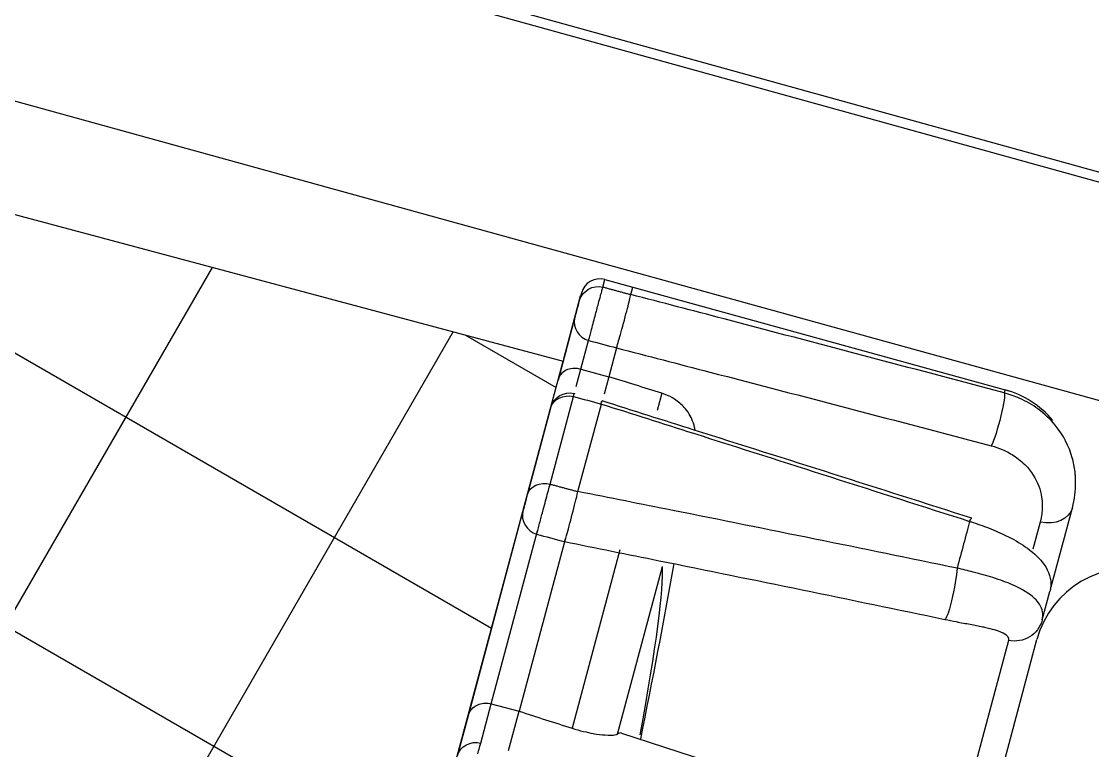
# Model space of a CAD drawing. Extents: x 41752 to 42172, y 12942 to 13239.
# Drawn here: x 42075.71 to 42086.83, y 13114.12 to 13121.69 of the extents above; entities that cross this region are included whole.
import ezdxf

# ---------------------------------------------------------------- set-up
doc = ezdxf.new("R2010")
doc.units = 0
doc.header["$LTSCALE"] = 7
doc.header["$MEASUREMENT"] = 0
for name, color, linetype in [('53', 7, 'CONTINUOUS'), ('63', 7, 'CONTINUOUS'), ('DIM', 2, 'CONTINUOUS')]:
    doc.layers.add(name, color=color, linetype=linetype)

msp = doc.modelspace()

# ---------------------------------------------------------------- linework, layer by layer
at = {"layer": '53', "color": 7, "linetype": 'Continuous'}
for p, q in [((42091.36, 13118.881), (42066.657, 13125.731)), ((42091.048, 13118.863), (42066.597, 13125.644)), ((42088.842, 13117.211), (42065.835, 13123.561)), ((42085.091, 13110.938), (42086.251, 13115.268))]:
    msp.add_line(p, q, dxfattribs=at)
msp.add_arc((42087.217, 13115.009), 1, 75.5, 165, dxfattribs=at)
at = {"layer": '63', "color": 7, "linetype": 'Continuous'}
for p, q in [((42067.808, 13121.78), (42081.331, 13118.157)), ((42081.765, 13119.006), (42082.055, 13118.928)), ((42082.034, 13118.85), (42082.055, 13118.928)), ((42082.055, 13118.928), (42085.958, 13117.851)), ((42081.338, 13118.182), (42081.513, 13118.837)), ((42081.521, 13118.864), (42081.5, 13118.788)), ((42081.451, 13118.603), (42081.279, 13117.962)), ((42081.886, 13118.296), (42081.806, 13117.997)), ((42076.155, 13098.838), (42081.331, 13118.157)), ((42081.516, 13118.074), (42081.806, 13117.997)), ((42081.806, 13117.997), (42081.757, 13117.816)), ((42081.201, 13117.672), (42080.962, 13116.779)), ((42081.113, 13117.344), (42081.204, 13117.682)), ((42081.486, 13116.804), (42081.73, 13117.713)), ((42080.915, 13116.603), (42080.345, 13114.475)), ((42080.926, 13116.644), (42080.915, 13116.603)), ((42086.397, 13115.814), (42086.618, 13116.636)), ((42081.357, 13116.321), (42080.875, 13114.524)), ((42081.896, 13114.286), (42082.362, 13116.026)), ((42086.305, 13115.472), (42086.385, 13115.767)), ((42080.585, 13114.601), (42080.875, 13114.524)), ((42080.345, 13114.475), (42080.235, 13114.067)), ((42080.766, 13114.116), (42080.875, 13114.524)), ((42081.939, 13114.297), (42085.395, 13113.174))]:
    msp.add_line(p, q, dxfattribs=at)
at = {"layer": '63', "color": 3, "linetype": 'Continuous'}
for p, q in [((42081.745, 13118.928), (42081.765, 13119.006)), ((42081.516, 13118.074), (42081.596, 13118.374)), ((42081.468, 13117.896), (42081.516, 13118.074)), ((42081.196, 13116.882), (42081.44, 13117.791)), ((42082.356, 13117.825), (42082.308, 13117.646)), ((42085.918, 13117.862), (42085.91, 13117.829)), ((42086.283, 13116.488), (42086.208, 13116.207)), ((42080.585, 13114.601), (42081.067, 13116.398)), ((42081.92, 13116.199), (42081.424, 13114.348)), ((42085.954, 13115.26), (42085.499, 13113.56)), ((42080.476, 13114.193), (42080.585, 13114.601))]:
    msp.add_line(p, q, dxfattribs=at)
at = {"layer": '63', "color": 7, "linetype": 'Continuous'}
for centre, radius, start, end in [((42081.714, 13118.813), 0.2, 75, 165), ((42085.652, 13116.898), 1, 40.143, 74.5897), ((42085.652, 13116.898), 1, 0.2133, 5.3929), ((41983.841, 13133.927), 100.25, 348.67154, 349.73224)]:
    msp.add_arc(centre, radius, start, end, dxfattribs=at)
at = {"layer": '63', "color": 3, "linetype": 'Continuous', "extrusion": (0, 0, -1)}
for centre, major_axis, ratio, start_param, end_param in [((42085.83, 13117.541), (0.077, 0.29), 0.111123, 0.079076, 2.66277), ((42086.328, 13116.714), (0.29, -0.078), 0.766809, 0, 1.518436), ((42085.482, 13116.243), (0.091, 0.286), 0.067567, 5.766727, 6.365401), ((42085.356, 13115.771), (0.061, 0.294), 0.095598, 0.605333, 3.189027), ((42086.016, 13115.549), (0.29, -0.078), 0.985014, 0, 1.518436)]:
    msp.add_ellipse(centre, major_axis=major_axis, ratio=ratio, start_param=start_param, end_param=end_param, dxfattribs=at)
at = {"layer": '63', "color": 3, "linetype": 'Continuous'}
for points, degree in [([(42081.5, 13118.788), (42081.527, 13118.888), (42081.643, 13118.955), (42081.745, 13118.928)], 3), ([(42081.745, 13118.928), (42082.034, 13118.85)], 1), ([(42081.451, 13118.603), (42081.426, 13118.51), (42081.495, 13118.401), (42081.596, 13118.374)], 3), ([(42081.596, 13118.374), (42081.693, 13118.348), (42081.789, 13118.322), (42081.886, 13118.296)], 3), ([(42081.201, 13117.672), (42081.225, 13117.761), (42081.339, 13117.818), (42081.44, 13117.791)], 3), ([(42081.44, 13117.791), (42081.537, 13117.765), (42081.633, 13117.739), (42081.73, 13117.713)], 3), ([(42080.962, 13116.779), (42080.984, 13116.86), (42081.095, 13116.909), (42081.196, 13116.882)], 3), ([(42081.196, 13116.882), (42081.486, 13116.804)], 1), ([(42085.552, 13116.495), (42085.512, 13116.345), (42085.468, 13116.182), (42085.422, 13116.009)], 3), ([(42080.235, 13114.067), (42080.26, 13114.16), (42080.375, 13114.22), (42080.476, 13114.193)], 3)]:
    msp.add_open_spline(points, degree=degree, dxfattribs=at)
for points, knots in [([(42081.596, 13118.374), (42081.596, 13118.374), (42081.596, 13118.374), (42081.596, 13118.374), (42081.599, 13118.385), (42081.603, 13118.4), (42081.608, 13118.418), (42081.612, 13118.433), (42081.617, 13118.451), (42081.622, 13118.47), (42081.628, 13118.493), (42081.635, 13118.52), (42081.643, 13118.548), (42081.65, 13118.573), (42081.657, 13118.6), (42081.664, 13118.627), (42081.676, 13118.671), (42081.688, 13118.715), (42081.698, 13118.756), (42081.706, 13118.785), (42081.714, 13118.812), (42081.72, 13118.836), (42081.726, 13118.859), (42081.732, 13118.879), (42081.735, 13118.893), (42081.74, 13118.909), (42081.742, 13118.919), (42081.744, 13118.924), (42081.744, 13118.926), (42081.744, 13118.927), (42081.745, 13118.928)], [0, 0, 0, 0, 0.000075, 0.000075, 0.000075, 0.116191, 0.116191, 0.116191, 0.212814, 0.212814, 0.212814, 0.324941, 0.324941, 0.324941, 0.429258, 0.429258, 0.429258, 0.59966, 0.59966, 0.59966, 0.720199, 0.720199, 0.720199, 0.840962, 0.840962, 0.840962, 0.972224, 0.972224, 0.972224, 1, 1, 1, 1]), ([(42081.5, 13118.788), (42081.5, 13118.787), (42081.5, 13118.787), (42081.499, 13118.786), (42081.499, 13118.784), (42081.498, 13118.78), (42081.496, 13118.774), (42081.496, 13118.771), (42081.495, 13118.768), (42081.493, 13118.763), (42081.492, 13118.757), (42081.49, 13118.749), (42081.488, 13118.741), (42081.482, 13118.721), (42081.476, 13118.699), (42081.47, 13118.677), (42081.468, 13118.668), (42081.466, 13118.659), (42081.463, 13118.651), (42081.462, 13118.646), (42081.461, 13118.641), (42081.46, 13118.637), (42081.458, 13118.632), (42081.457, 13118.628), (42081.456, 13118.624), (42081.454, 13118.615), (42081.452, 13118.609), (42081.451, 13118.603)], [0, 0, 0, 0, 0.045573, 0.045573, 0.045573, 0.201147, 0.201147, 0.201147, 0.268994, 0.268994, 0.268994, 0.361665, 0.361665, 0.361665, 0.608431, 0.608431, 0.608431, 0.70989, 0.70989, 0.70989, 0.767055, 0.767055, 0.767055, 0.839219, 0.839219, 0.839219, 1, 1, 1, 1]), ([(42085.91, 13117.829), (42084.941, 13118.087), (42083.971, 13118.343), (42083.002, 13118.597), (42082.679, 13118.682), (42082.357, 13118.766), (42082.034, 13118.85)], [0, 0, 0, 0, 0.750401, 0.750401, 0.750401, 1, 1, 1, 1]), ([(42081.886, 13118.296), (42082.209, 13118.213), (42082.531, 13118.129), (42082.854, 13118.045), (42083.828, 13117.792), (42084.803, 13117.537), (42085.776, 13117.28)], [0, 0, 0, 0, 0.248752, 0.248752, 0.248752, 1, 1, 1, 1]), ([(42081.44, 13117.791), (42081.44, 13117.791), (42081.44, 13117.791), (42081.44, 13117.791), (42081.443, 13117.804), (42081.446, 13117.814), (42081.448, 13117.819), (42081.448, 13117.822), (42081.449, 13117.824), (42081.449, 13117.825), (42081.449, 13117.825), (42081.449, 13117.825), (42081.449, 13117.823)], [0, 0, 0, 0, 0.000349, 0.000349, 0.000349, 0.499258, 0.499258, 0.499258, 0.793931, 0.793931, 0.793931, 1, 1, 1, 1]), ([(42086.652, 13116.903), (42086.652, 13116.939), (42086.65, 13116.975), (42086.646, 13117.01), (42086.64, 13117.059), (42086.631, 13117.108), (42086.617, 13117.155), (42086.584, 13117.274), (42086.526, 13117.389), (42086.441, 13117.493), (42086.391, 13117.554), (42086.33, 13117.612), (42086.26, 13117.663), (42086.204, 13117.704), (42086.141, 13117.741), (42086.072, 13117.772), (42086.021, 13117.795), (42085.966, 13117.814), (42085.91, 13117.829)], [0, 0, 0, 0, 0.094082, 0.094082, 0.094082, 0.222816, 0.222816, 0.222816, 0.548916, 0.548916, 0.548916, 0.738627, 0.738627, 0.738627, 0.888591, 0.888591, 0.888591, 1, 1, 1, 1]), ([(42081.73, 13117.713), (42082.048, 13117.613), (42082.366, 13117.511), (42082.684, 13117.41), (42083.64, 13117.106), (42084.596, 13116.801), (42085.552, 13116.495)], [0, 0, 0, 0, 0.249524, 0.249524, 0.249524, 1, 1, 1, 1]), ([(42085.776, 13117.28), (42085.816, 13117.269), (42085.855, 13117.256), (42085.89, 13117.241), (42085.94, 13117.22), (42085.984, 13117.195), (42086.023, 13117.169), (42086.074, 13117.134), (42086.116, 13117.096), (42086.151, 13117.057), (42086.213, 13116.987), (42086.254, 13116.911), (42086.279, 13116.833), (42086.313, 13116.723), (42086.315, 13116.605), (42086.283, 13116.488)], [0, 0, 0, 0, 0.08249, 0.08249, 0.08249, 0.197251, 0.197251, 0.197251, 0.348482, 0.348482, 0.348482, 0.617684, 0.617684, 0.617684, 1, 1, 1, 1]), ([(42085.422, 13116.009), (42084.438, 13116.212), (42083.454, 13116.412), (42082.469, 13116.609), (42082.142, 13116.674), (42081.814, 13116.74), (42081.486, 13116.804)], [0, 0, 0, 0, 0.750401, 0.750401, 0.750401, 1, 1, 1, 1]), ([(42080.962, 13116.779), (42080.961, 13116.777), (42080.961, 13116.775), (42080.96, 13116.772), (42080.958, 13116.763), (42080.955, 13116.754), (42080.952, 13116.742), (42080.95, 13116.737), (42080.949, 13116.731), (42080.947, 13116.725), (42080.945, 13116.717), (42080.943, 13116.709), (42080.941, 13116.701), (42080.935, 13116.68), (42080.93, 13116.659), (42080.925, 13116.64), (42080.922, 13116.632), (42080.92, 13116.625), (42080.919, 13116.618), (42080.918, 13116.615), (42080.917, 13116.612), (42080.916, 13116.61), (42080.916, 13116.607), (42080.915, 13116.606), (42080.915, 13116.605), (42080.915, 13116.604), (42080.915, 13116.604), (42080.915, 13116.606)], [0, 0, 0, 0, 0.045573, 0.045573, 0.045573, 0.201147, 0.201147, 0.201147, 0.268994, 0.268994, 0.268994, 0.361665, 0.361665, 0.361665, 0.608431, 0.608431, 0.608431, 0.70989, 0.70989, 0.70989, 0.767055, 0.767055, 0.767055, 0.839219, 0.839219, 0.839219, 1, 1, 1, 1]), ([(42086.305, 13115.472), (42086.32, 13115.528), (42086.31, 13115.583), (42086.277, 13115.635), (42086.264, 13115.655), (42086.247, 13115.675), (42086.226, 13115.695), (42086.174, 13115.745), (42086.098, 13115.792), (42085.997, 13115.836), (42085.937, 13115.862), (42085.868, 13115.887), (42085.791, 13115.912), (42085.729, 13115.931), (42085.661, 13115.95), (42085.589, 13115.969), (42085.535, 13115.983), (42085.479, 13115.997), (42085.422, 13116.009)], [0, 0, 0, 0, 0.26354, 0.26354, 0.26354, 0.368194, 0.368194, 0.368194, 0.633294, 0.633294, 0.633294, 0.787519, 0.787519, 0.787519, 0.909431, 0.909431, 0.909431, 1, 1, 1, 1]), ([(42085.685, 13115.401), (42085.693, 13115.4), (42085.7, 13115.398), (42085.707, 13115.396), (42085.783, 13115.38), (42085.84, 13115.363), (42085.88, 13115.346), (42085.937, 13115.321), (42085.963, 13115.292), (42085.954, 13115.26)], [0, 0, 0, 0, 0.036021, 0.036021, 0.036021, 0.434329, 0.434329, 0.434329, 1, 1, 1, 1]), ([(42080.446, 13114.08), (42080.446, 13114.08), (42080.446, 13114.08), (42080.446, 13114.081), (42080.452, 13114.104), (42080.458, 13114.126), (42080.463, 13114.144), (42080.466, 13114.155), (42080.468, 13114.165), (42080.471, 13114.173), (42080.473, 13114.181), (42080.474, 13114.187), (42080.476, 13114.193)], [0, 0, 0, 0, 0.00033, 0.00033, 0.00033, 0.47239, 0.47239, 0.47239, 0.751204, 0.751204, 0.751204, 1, 1, 1, 1])]:
    msp.add_open_spline(points, degree=3, knots=knots, dxfattribs=at)
at = {"layer": '63', "color": 7, "linetype": 'Continuous'}
for points, knots in [([(42081.886, 13118.296), (42081.9, 13118.344), (42081.929, 13118.442), (42082.01, 13118.744), (42082.026, 13118.814), (42082.034, 13118.85)], [0, 0, 0, 0, 0.312256, 0.645063, 1, 1, 1, 1]), ([(42081.516, 13118.074), (42081.508, 13118.076), (42081.5, 13118.078), (42081.493, 13118.079), (42081.484, 13118.081), (42081.475, 13118.082), (42081.468, 13118.083), (42081.454, 13118.084), (42081.443, 13118.083), (42081.432, 13118.083), (42081.402, 13118.08), (42081.381, 13118.073), (42081.363, 13118.065), (42081.315, 13118.042), (42081.291, 13118.006), (42081.279, 13117.963), (42081.279, 13117.963), (42081.279, 13117.962), (42081.279, 13117.962)], [0, 0, 0, 0, 0.033601, 0.033601, 0.033601, 0.075488, 0.075488, 0.075488, 0.149631, 0.149631, 0.149631, 0.372803, 0.372803, 0.372803, 0.994907, 0.994907, 0.994907, 1, 1, 1, 1]), ([(42082.701, 13117.446), (42082.696, 13117.477), (42082.687, 13117.508), (42082.676, 13117.537), (42082.657, 13117.586), (42082.628, 13117.634), (42082.588, 13117.679), (42082.561, 13117.709), (42082.528, 13117.738), (42082.488, 13117.764), (42082.459, 13117.782), (42082.426, 13117.8), (42082.39, 13117.814), (42082.379, 13117.818), (42082.367, 13117.822), (42082.356, 13117.825)], [0, 0, 0, 0, 0.210053, 0.210053, 0.210053, 0.550374, 0.550374, 0.550374, 0.780429, 0.780429, 0.780429, 0.948963, 0.948963, 0.948963, 1, 1, 1, 1]), ([(42085.575, 13116.528), (42084.614, 13116.834), (42083.654, 13117.139), (42082.693, 13117.443), (42082.374, 13117.544), (42082.056, 13117.644), (42081.738, 13117.745)], [0, 0, 0, 0, 0.751311, 0.751311, 0.751311, 1, 1, 1, 1]), ([(42081.057, 13116.362), (42081.057, 13116.362), (42081.057, 13116.362), (42081.057, 13116.362), (42081.056, 13116.359), (42081.056, 13116.358), (42081.057, 13116.362), (42081.058, 13116.365), (42081.06, 13116.371), (42081.062, 13116.381), (42081.065, 13116.392), (42081.07, 13116.409), (42081.075, 13116.429), (42081.08, 13116.448), (42081.086, 13116.47), (42081.092, 13116.493), (42081.102, 13116.531), (42081.114, 13116.573), (42081.125, 13116.616), (42081.133, 13116.646), (42081.142, 13116.678), (42081.15, 13116.708), (42081.158, 13116.738), (42081.166, 13116.768), (42081.173, 13116.794), (42081.18, 13116.822), (42081.187, 13116.847), (42081.193, 13116.869), (42081.194, 13116.873), (42081.195, 13116.878), (42081.196, 13116.882)], [0, 0, 0, 0, 0.000075, 0.000075, 0.000075, 0.116191, 0.116191, 0.116191, 0.212814, 0.212814, 0.212814, 0.324941, 0.324941, 0.324941, 0.429258, 0.429258, 0.429258, 0.59966, 0.59966, 0.59966, 0.720199, 0.720199, 0.720199, 0.840962, 0.840962, 0.840962, 0.972224, 0.972224, 0.972224, 1, 1, 1, 1]), ([(42081.347, 13116.285), (42081.351, 13116.294), (42081.358, 13116.312), (42081.432, 13116.587), (42081.468, 13116.73), (42081.486, 13116.804)], [0, 0, 0, 0, 0.312256, 0.645063, 1, 1, 1, 1]), ([(42085.552, 13116.495), (42085.565, 13116.491), (42085.578, 13116.487), (42085.59, 13116.483), (42085.652, 13116.463), (42085.713, 13116.441), (42085.771, 13116.418), (42085.836, 13116.392), (42085.898, 13116.364), (42085.954, 13116.335), (42086.03, 13116.297), (42086.096, 13116.257), (42086.151, 13116.217), (42086.226, 13116.163), (42086.283, 13116.107), (42086.322, 13116.051), (42086.377, 13115.974), (42086.401, 13115.894), (42086.394, 13115.817), (42086.392, 13115.8), (42086.389, 13115.784), (42086.385, 13115.767)], [0, 0, 0, 0, 0.021604, 0.021604, 0.021604, 0.126634, 0.126634, 0.126634, 0.246447, 0.246447, 0.246447, 0.407822, 0.407822, 0.407822, 0.628302, 0.628302, 0.628302, 0.934321, 0.934321, 0.934321, 1, 1, 1, 1]), ([(42081.347, 13116.285), (42081.674, 13116.219), (42082.002, 13116.153), (42082.329, 13116.087), (42083.318, 13115.887), (42084.306, 13115.684), (42085.294, 13115.478)], [0, 0, 0, 0, 0.248752, 0.248752, 0.248752, 1, 1, 1, 1]), ([(42085.294, 13115.478), (42085.334, 13115.47), (42085.374, 13115.462), (42085.412, 13115.454), (42085.464, 13115.444), (42085.513, 13115.435), (42085.556, 13115.427), (42085.604, 13115.418), (42085.647, 13115.409), (42085.685, 13115.401)], [0, 0, 0, 0, 0.25449, 0.25449, 0.25449, 0.608544, 0.608544, 0.608544, 1, 1, 1, 1]), ([(42080.345, 13114.475), (42080.345, 13114.476), (42080.345, 13114.477), (42080.345, 13114.478), (42080.35, 13114.494), (42080.357, 13114.509), (42080.365, 13114.523), (42080.376, 13114.54), (42080.39, 13114.555), (42080.407, 13114.568), (42080.423, 13114.58), (42080.441, 13114.59), (42080.461, 13114.597), (42080.48, 13114.604), (42080.501, 13114.608), (42080.522, 13114.609), (42080.543, 13114.609), (42080.565, 13114.607), (42080.585, 13114.601)], [0, 0, 0, 0, 0.010824, 0.010824, 0.010824, 0.184354, 0.184354, 0.184354, 0.399442, 0.399442, 0.399442, 0.602798, 0.602798, 0.602798, 0.801239, 0.801239, 0.801239, 1, 1, 1, 1]), ([(42081.424, 13114.348), (42081.464, 13114.335), (42081.504, 13114.324), (42081.542, 13114.315), (42081.579, 13114.306), (42081.614, 13114.298), (42081.645, 13114.293), (42081.692, 13114.285), (42081.732, 13114.28), (42081.765, 13114.278), (42081.813, 13114.274), (42081.847, 13114.275), (42081.869, 13114.278), (42081.882, 13114.28), (42081.891, 13114.283), (42081.896, 13114.286)], [0, 0, 0, 0, 0.143386, 0.143386, 0.143386, 0.285278, 0.285278, 0.285278, 0.497524, 0.497524, 0.497524, 0.813062, 0.813062, 0.813062, 1, 1, 1, 1])]:
    msp.add_open_spline(points, degree=3, knots=knots, dxfattribs=at)
for points in [[(42082.356, 13117.825), (42082.172, 13117.883), (42081.989, 13117.94), (42081.806, 13117.997)], [(42081.204, 13117.682), (42081.231, 13117.783), (42081.347, 13117.85), (42081.448, 13117.822)], [(42081.723, 13117.715), (42081.735, 13117.741), (42081.743, 13117.751), (42081.745, 13117.743)], [(42086.618, 13116.636), (42086.641, 13116.725), (42086.653, 13116.815), (42086.652, 13116.903)], [(42080.915, 13116.606), (42080.888, 13116.506), (42080.956, 13116.39), (42081.057, 13116.362)], [(42081.057, 13116.362), (42081.154, 13116.337), (42081.25, 13116.311), (42081.347, 13116.285)], [(42082.131, 13114.28), (42082.297, 13115.18), (42082.38, 13115.806), (42082.362, 13116.026)], [(42080.875, 13114.524), (42081.058, 13114.465), (42081.241, 13114.406), (42081.424, 13114.348)], [(42081.937, 13114.298), (42081.925, 13114.302), (42081.911, 13114.298), (42081.896, 13114.286)]]:
    msp.add_open_spline(points, degree=3, dxfattribs=at)
at = {"layer": 'DIM', "linetype": 'Continuous'}
for p, q in [((42065.129, 13121.424), (42079.918, 13112.885)), ((42070.987, 13120.929), (42080.588, 13115.385)), ((42067.339, 13101.201), (42077.691, 13119.132)), ((42069.839, 13100.531), (42080.191, 13118.462)), ((42080.317, 13118.429), (42081.258, 13117.885))]:
    msp.add_line(p, q, dxfattribs=at)

doc.saveas('drawing.dxf')
